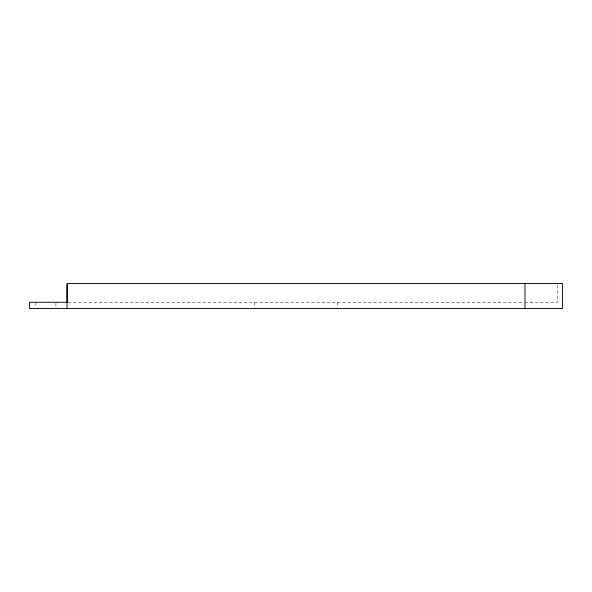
<?xml version="1.0" encoding="UTF-8"?>
<svg xmlns="http://www.w3.org/2000/svg" width="592" height="592" viewBox="0 0 592 592"><rect width="100%" height="100%" fill="white"/><g stroke="black" fill="none" stroke-linecap="round" stroke-linejoin="round"><path stroke-width="0.44" stroke-dasharray="2.96 2.22" d="M68.095 302.268L523.905 302.268M524.83 302.268L557.383 302.268L557.383 284.715M337.373 302.268L337.373 306.745M254.627 302.268L254.627 306.745M55.929 303.163L55.929 306.745M35.868 302.268L35.868 306.745"/><path stroke-width="0.89" d="M67.207 284.715L67.17 302.268L29.6 302.268L29.6 308.536L562.4 308.536L562.4 283.464L67.007 283.464L67.007 308.536M524.993 283.464L524.993 308.536"/></g></svg>
